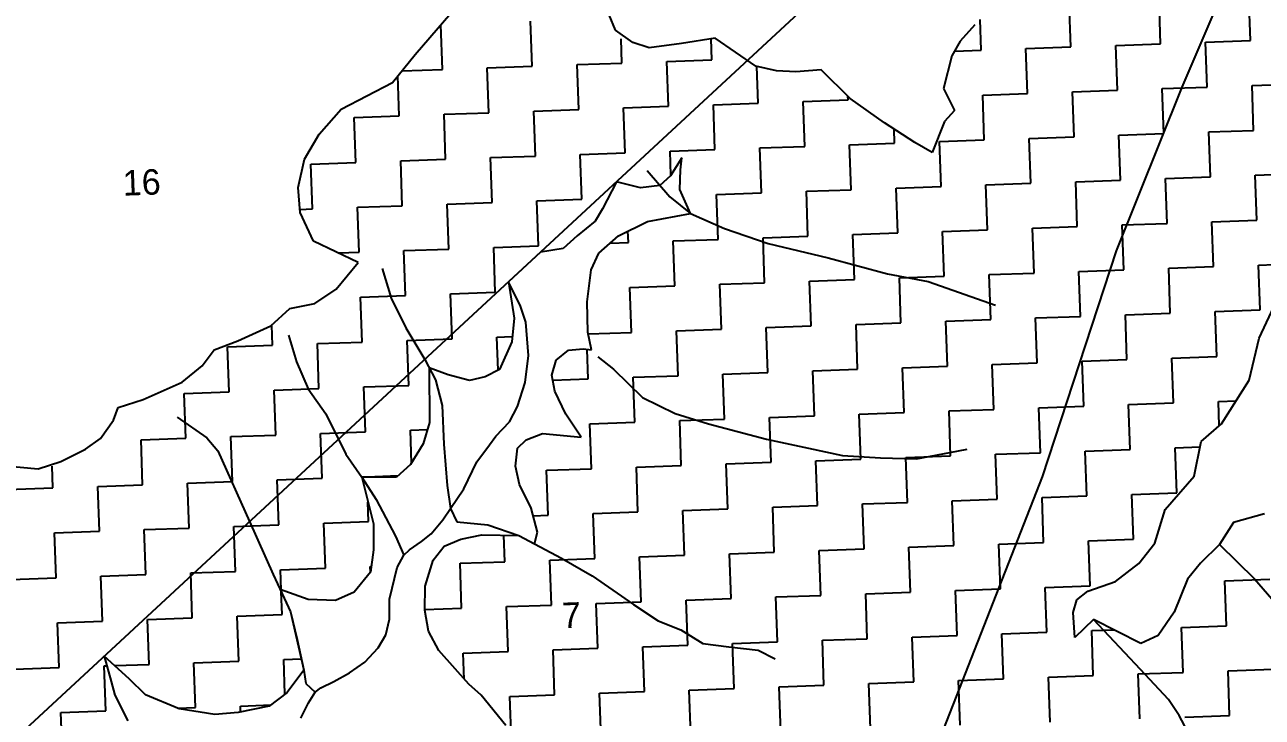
# Model space of a CAD drawing. Header units: metres. Extents: x 267220 to 268866, y 2134324 to 2136627.
# Drawn here: x 267768.5 to 268185.8, y 2135461.9 to 2135695.4 of the extents above; entities that cross this region are included whole.
import ezdxf

# ---------------------------------------------------------------- set-up
doc = ezdxf.new("R2010")
doc.units = ezdxf.units.M
for name, color, linetype in [('LINE_WATER', 4, 'Continuous'), ('POLY_HATCH', 12, 'Continuous'), ('POLY_PARCEL', 6, 'Continuous'), ('TEXT_PARCEL', 7, 'Continuous')]:
    doc.layers.add(name, color=color, linetype=linetype)
doc.styles.add('TEXT_MAP', font='')
doc.styles.get('TEXT_MAP').set_extended_font_data('Kruti Dev 050')

msp = doc.modelspace()

# ---------------------------------------------------------------- linework, layer by layer
at = {"layer": 'LINE_WATER'}
for p, q in [((267978.41, 2135646.27), (267985.98, 2135637.35)), ((267985.98, 2135637.35), (267992.95, 2135631.8)), ((267992.95, 2135631.8), (268004.5, 2135626.66)), ((268004.5, 2135626.66), (268019.19, 2135621.62)), ((268019.19, 2135621.62), (268039.43, 2135616.79)), ((267889.04, 2135613.25), (267892.06, 2135603.21)), ((268039.43, 2135616.79), (268059.45, 2135611.46)), ((268059.45, 2135611.46), (268073.09, 2135608.8)), ((267935.64, 2135600.56), (267931.66, 2135608.78)), ((268073.09, 2135608.8), (268095.86, 2135600.92)), ((267892.06, 2135603.21), (267897.01, 2135593.24)), ((267937.52, 2135595.1), (267935.64, 2135600.56)), ((267897.01, 2135593.24), (267903.38, 2135582.6)), ((267938.34, 2135583.92), (267937.52, 2135595.1)), ((267857.44, 2135590.8), (267860.18, 2135581.72)), ((267860.18, 2135581.72), (267864.13, 2135572.67)), ((267903.38, 2135582.6), (267907.06, 2135575.71)), ((267937.26, 2135574.78), (267938.34, 2135583.92)), ((267961.79, 2135583.44), (267967.02, 2135579.28)), ((267907.06, 2135575.71), (267909.31, 2135567.09)), ((267967.02, 2135579.28), (267976.79, 2135569.72)), ((267864.13, 2135572.67), (267870, 2135564.18)), ((267934.61, 2135566.71), (267937.26, 2135574.78)), ((267976.79, 2135569.72), (267987.87, 2135564.31)), ((267870, 2135564.18), (267876.77, 2135550.65)), ((267909.31, 2135567.09), (267909.77, 2135554.05)), ((267931.99, 2135561.57), (267934.61, 2135566.71)), ((267987.87, 2135564.31), (267999.11, 2135560.85)), ((267819.95, 2135563.08), (267829.87, 2135556.19)), ((267927.4, 2135556.65), (267931.99, 2135561.57)), ((267999.11, 2135560.85), (268018.64, 2135555.74)), ((267829.87, 2135556.19), (267833.65, 2135551.73)), ((267925.26, 2135553.77), (267927.4, 2135556.65)), ((268018.64, 2135555.74), (268032.78, 2135552.62)), ((267833.65, 2135551.73), (267844.32, 2135527.94)), ((267876.77, 2135550.65), (267882.13, 2135542.86)), ((267909.77, 2135554.05), (267911, 2135540.08)), ((267920.98, 2135548.08), (267925.26, 2135553.77)), ((268032.78, 2135552.62), (268044.23, 2135550.13)), ((268069.18, 2135549.09), (268080.47, 2135551.19)), ((268080.47, 2135551.19), (268086.23, 2135552.36)), ((267916.54, 2135538.96), (267920.98, 2135548.08)), ((268044.23, 2135550.13), (268057.08, 2135549.38)), ((268057.08, 2135549.38), (268069.18, 2135549.09)), ((267882.13, 2135542.86), (267886.99, 2135535.3)), ((267911, 2135540.08), (267912.06, 2135532.3)), ((267912.06, 2135532.3), (267916.54, 2135538.96)), ((267886.99, 2135535.3), (267893.48, 2135522.97)), ((267909.49, 2135528.49), (267912.06, 2135532.3)), ((267912.06, 2135532.3), (267914.2, 2135527.84)), ((267844.32, 2135527.94), (267852.31, 2135510.11)), ((267905.6, 2135523.73), (267909.49, 2135528.49)), ((267914.2, 2135527.84), (267924.64, 2135526.76)), ((267924.64, 2135526.76), (267935.16, 2135523.27)), ((267893.48, 2135522.97), (267896.33, 2135516.54)), ((267902.33, 2135521.23), (267905.6, 2135523.73)), ((267935.16, 2135523.27), (267949.46, 2135515.57)), ((267896.33, 2135516.54), (267898.22, 2135518.42)), ((267898.22, 2135518.42), (267902.33, 2135521.23)), ((268171.32, 2135520.15), (268183.15, 2135508.58)), ((267894.1, 2135512.39), (267896.33, 2135516.54)), ((267949.46, 2135515.57), (267959.83, 2135509.65)), ((267852.31, 2135510.11), (267858.08, 2135497.51)), ((267891.53, 2135501.73), (267894.1, 2135512.39)), ((267959.83, 2135509.65), (267973.72, 2135500)), ((268183.15, 2135508.58), (268212.52, 2135474.67)), ((267891.49, 2135495.01), (267891.53, 2135501.73)), ((267858.08, 2135497.51), (267860.34, 2135488.17)), ((267973.72, 2135500), (267982.14, 2135494.5)), ((267890.28, 2135489.78), (267891.49, 2135495.01)), ((267982.14, 2135494.5), (267989.75, 2135491.38)), ((268144.77, 2135478.08), (268128.9, 2135494.92)), ((267860.34, 2135488.17), (267862.65, 2135477.86)), ((267887.64, 2135485.35), (267890.28, 2135489.78)), ((267989.75, 2135491.38), (267997.16, 2135486.82)), ((267883.18, 2135480.57), (267887.64, 2135485.35)), ((267997.16, 2135486.82), (268005.91, 2135485.68)), ((268005.91, 2135485.68), (268015.86, 2135484.58)), ((268015.86, 2135484.58), (268021.53, 2135481.64)), ((267877.99, 2135476.88), (267883.18, 2135480.57)), ((267862.65, 2135477.86), (267863.29, 2135473.28)), ((267872.77, 2135474.03), (267877.99, 2135476.88)), ((268154.18, 2135467.9), (268144.77, 2135478.08)), ((267863.29, 2135473.28), (267866.45, 2135470.45)), ((267866.45, 2135470.45), (267868.36, 2135471.91)), ((267868.36, 2135471.91), (267872.77, 2135474.03)), ((267864.2, 2135466.86), (267866.45, 2135470.45)), ((268157.78, 2135462.55), (268154.18, 2135467.9)), ((267861.58, 2135461.59), (267864.2, 2135466.86)), ((268161.43, 2135455.57), (268157.78, 2135462.55))]:
    msp.add_line(p, q, dxfattribs=at)
at = {"layer": 'POLY_HATCH'}
for p, q in [((267900.2, 2135685.36), (267919.78, 2135708.2)), ((267967.65, 2135693.59), (267965.62, 2135698.72)), ((267973.5, 2135689.44), (267967.65, 2135693.59)), ((268088.91, 2135695.41), (268083.91, 2135689.86)), ((267979.1, 2135687.62), (267973.5, 2135689.44)), ((267989.96, 2135689.1), (267979.1, 2135687.62)), ((268001.31, 2135690.85), (267989.96, 2135689.1)), ((268015.07, 2135681.45), (268001.31, 2135690.85)), ((268083.91, 2135689.86), (268081.07, 2135684.89)), ((267892.46, 2135675.95), (267900.2, 2135685.36)), ((268081.07, 2135684.89), (268078.27, 2135673.89)), ((268022.01, 2135679.85), (268015.07, 2135681.45)), ((268037.1, 2135680.22), (268028.56, 2135679.58)), ((268046.84, 2135670.5), (268037.1, 2135680.22)), ((267875.2, 2135666.9), (267892.46, 2135675.95)), ((268028.56, 2135679.58), (268022.01, 2135679.85)), ((268078.27, 2135673.89), (268082.06, 2135666.48)), ((268058.38, 2135662.36), (268046.84, 2135670.5)), ((267867.77, 2135658.55), (267875.2, 2135666.9)), ((268082.06, 2135666.48), (268078.67, 2135662.75)), ((268068.68, 2135655.69), (268058.38, 2135662.36)), ((268078.67, 2135662.75), (268074.51, 2135652.37)), ((267862.8, 2135650.12), (267867.77, 2135658.55)), ((268074.51, 2135652.37), (268068.68, 2135655.69)), ((267860.68, 2135640.56), (267862.8, 2135650.12)), ((267990.12, 2135650.58), (267986.27, 2135644.45)), ((267989.62, 2135646.5), (267990.12, 2135650.58)), ((267968.08, 2135642.48), (267963.3, 2135633.34)), ((267976.12, 2135640.44), (267968.08, 2135642.48)), ((267986.27, 2135644.45), (267982.66, 2135641.26)), ((267989.43, 2135639.85), (267989.62, 2135646.5)), ((267861.33, 2135632.15), (267860.68, 2135640.56)), ((267982.66, 2135641.26), (267976.12, 2135640.44)), ((267992.95, 2135631.8), (267989.43, 2135639.85)), ((267865.89, 2135622.48), (267861.33, 2135632.15)), ((267963.3, 2135633.34), (267960.87, 2135629.18)), ((267978.44, 2135629.07), (267992.95, 2135631.8)), ((267960.87, 2135629.18), (267954.83, 2135624.25)), ((267968.75, 2135624.23), (267978.44, 2135629.07)), ((267880.91, 2135615.28), (267865.89, 2135622.48)), ((267954.83, 2135624.25), (267950.05, 2135620.01)), ((267962.1, 2135618.42), (267968.75, 2135624.23)), ((267942.47, 2135618.78), (267931.66, 2135608.78)), ((267950.05, 2135620.01), (267942.47, 2135618.78)), ((267959.51, 2135612.76), (267962.1, 2135618.42)), ((267873.5, 2135606.23), (267880.91, 2135615.28)), ((267958.18, 2135602), (267959.51, 2135612.76)), ((267866.29, 2135601.41), (267873.5, 2135606.23)), ((267931.66, 2135608.78), (267933.53, 2135596.49)), ((267857.92, 2135599.7), (267866.29, 2135601.41)), ((267958.33, 2135591.72), (267958.18, 2135602)), ((268184.7, 2135589.72), (268190.58, 2135602.23)), ((267851.45, 2135593.85), (267857.92, 2135599.7)), ((267933.53, 2135596.49), (267932.74, 2135588.54)), ((267840.38, 2135588.89), (267851.45, 2135593.85)), ((267832.4, 2135585.79), (267840.38, 2135588.89)), ((267932.74, 2135588.54), (267928.57, 2135579.18)), ((267959.62, 2135585.76), (267958.33, 2135591.72)), ((268181.34, 2135575.55), (268184.7, 2135589.72)), ((267828.38, 2135580.38), (267832.4, 2135585.79)), ((267947.74, 2135582.34), (267951.9, 2135585.7)), ((267951.9, 2135585.7), (267956.82, 2135586.09)), ((267956.82, 2135586.09), (267959.62, 2135585.76)), ((267821.54, 2135574.86), (267828.38, 2135580.38)), ((267946.2, 2135577.25), (267947.74, 2135582.34)), ((267911.27, 2135577.38), (267904.93, 2135579.71)), ((267904.93, 2135579.71), (267904.99, 2135561.3)), ((267918.42, 2135575.49), (267911.27, 2135577.38)), ((267923.73, 2135576.75), (267918.42, 2135575.49)), ((267928.57, 2135579.18), (267923.73, 2135576.75)), ((267947.25, 2135571.93), (267946.2, 2135577.25)), ((267808.39, 2135569.12), (267821.54, 2135574.86)), ((267950.96, 2135564.13), (267947.25, 2135571.93)), ((268172.02, 2135560.81), (268181.34, 2135575.55)), ((267800.05, 2135566.37), (267808.39, 2135569.12)), ((267798.45, 2135562.09), (267800.05, 2135566.37)), ((267956.17, 2135556.39), (267950.96, 2135564.13)), ((267794.1, 2135555.97), (267798.45, 2135562.09)), ((267904.99, 2135561.3), (267902.89, 2135554.15)), ((268165.2, 2135554.94), (268172.02, 2135560.81)), ((267788.96, 2135552.27), (267794.1, 2135555.97)), ((267934.65, 2135552.62), (267937.55, 2135555.51)), ((267937.55, 2135555.51), (267943.04, 2135557.64)), ((267943.04, 2135557.64), (267956.17, 2135556.39)), ((268162.81, 2135543.26), (268165.2, 2135554.94)), ((267780.67, 2135548.11), (267788.96, 2135552.27)), ((267902.89, 2135554.15), (267898.63, 2135547.15)), ((267934.01, 2135546.6), (267934.65, 2135552.62)), ((267762.09, 2135546.74), (267773.02, 2135545.73)), ((267773.02, 2135545.73), (267780.67, 2135548.11)), ((267898.63, 2135547.15), (267893.86, 2135542.9)), ((267935.3, 2135540.43), (267934.01, 2135546.6)), ((267893.86, 2135542.9), (267882.13, 2135542.86)), ((267882.13, 2135542.86), (267886.06, 2135527.2)), ((268153.02, 2135532.02), (268162.81, 2135543.26)), ((267939.23, 2135532.43), (267935.3, 2135540.43)), ((267941.45, 2135524.37), (267939.23, 2135532.43)), ((268149.56, 2135520.65), (268153.02, 2135532.02)), ((268186.52, 2135530.47), (268176.07, 2135527.64)), ((267886.06, 2135527.2), (267886.16, 2135518.42)), ((268176.07, 2135527.64), (268171.32, 2135520.15)), ((267909.89, 2135519.6), (267915.59, 2135521.95)), ((267915.59, 2135521.95), (267922.61, 2135523.48)), ((267922.61, 2135523.48), (267935.16, 2135523.27)), ((267935.16, 2135523.27), (267940.43, 2135520.43)), ((267940.43, 2135520.43), (267941.45, 2135524.37)), ((267886.16, 2135518.42), (267885.14, 2135510.88)), ((267906.2, 2135514.86), (267909.89, 2135519.6)), ((268144.18, 2135513.79), (268149.56, 2135520.65)), ((268171.32, 2135520.15), (268164.96, 2135513.89)), ((267903.51, 2135506.19), (267906.2, 2135514.86)), ((268136.31, 2135507.71), (268144.18, 2135513.79)), ((268164.96, 2135513.89), (268160.59, 2135508.46)), ((267885.14, 2135510.88), (267879.59, 2135504.15)), ((267864.03, 2135501.66), (267854.66, 2135504.97)), ((267854.66, 2135504.97), (267858.08, 2135497.51)), ((267903.37, 2135498.05), (267903.51, 2135506.19)), ((268126.98, 2135504.45), (268136.31, 2135507.71)), ((268160.59, 2135508.46), (268156.06, 2135497.41)), ((267873.26, 2135501.35), (267864.03, 2135501.66)), ((267879.59, 2135504.15), (267873.26, 2135501.35)), ((268121.97, 2135497.24), (268123.22, 2135501.5)), ((268123.22, 2135501.5), (268126.98, 2135504.45)), ((267858.08, 2135497.51), (267862.65, 2135477.86)), ((267904.69, 2135491.02), (267903.37, 2135498.05)), ((268122.62, 2135488.84), (268121.97, 2135497.24)), ((268156.06, 2135497.41), (268150.72, 2135489.49)), ((268128.9, 2135494.92), (268122.62, 2135488.84)), ((268144.84, 2135486.82), (268128.9, 2135494.92)), ((267908.14, 2135484.5), (267904.69, 2135491.02)), ((268150.72, 2135489.49), (268144.84, 2135486.82)), ((267918.2, 2135473.08), (267908.14, 2135484.5)), ((267803.68, 2135474.87), (267795.25, 2135482.52)), ((267795.25, 2135482.52), (267797.7, 2135474.01)), ((267862.65, 2135477.86), (267857, 2135470.34)), ((267797.7, 2135474.01), (267798.94, 2135469.34)), ((267809.23, 2135469.49), (267803.68, 2135474.87)), ((267922.4, 2135469.37), (267918.2, 2135473.08)), ((267798.94, 2135469.34), (267803.32, 2135460.71)), ((267820.54, 2135464.75), (267809.23, 2135469.49)), ((267857, 2135470.34), (267850.95, 2135465.63)), ((267930.7, 2135459.17), (267922.4, 2135469.37)), ((267832.62, 2135462.83), (267820.54, 2135464.75)), ((267840.52, 2135463.54), (267832.62, 2135462.83)), ((267850.95, 2135465.63), (267840.52, 2135463.54))]:
    msp.add_line(p, q, dxfattribs=at)
at = {"layer": 'POLY_HATCH', "linetype": 'Continuous'}
for p, q in [((268181.8, 2135690.08), (268181.25, 2135705.21)), ((268121.25, 2135687.91), (268120.71, 2135703.05)), ((268151.52, 2135688.99), (268150.98, 2135704.13)), ((268090.98, 2135686.83), (268090.61, 2135697.16)), ((267909.34, 2135680.34), (267908.8, 2135695.39)), ((267939.61, 2135681.42), (267939.07, 2135696.56)), ((267969.88, 2135682.5), (267969.59, 2135690.7)), ((268000.16, 2135683.59), (267999.91, 2135690.63)), ((268136.39, 2135688.45), (268151.52, 2135688.99)), ((268136.93, 2135673.32), (268136.39, 2135688.45)), ((268166.66, 2135689.54), (268181.8, 2135690.08)), ((268167.2, 2135674.4), (268166.66, 2135689.54)), ((268081.99, 2135686.51), (268090.98, 2135686.83)), ((268106.11, 2135687.37), (268121.25, 2135687.91)), ((268106.65, 2135672.24), (268106.11, 2135687.37)), ((267895.67, 2135679.85), (267909.34, 2135680.34)), ((267924.47, 2135680.88), (267939.61, 2135681.42)), ((267925.02, 2135665.74), (267924.47, 2135680.88)), ((267954.75, 2135681.96), (267969.88, 2135682.5)), ((267955.29, 2135666.83), (267954.75, 2135681.96)), ((267985.02, 2135683.04), (268000.16, 2135683.59)), ((267985.56, 2135667.91), (267985.02, 2135683.04)), ((268015.83, 2135668.99), (268015.39, 2135681.37)), ((267894.74, 2135664.66), (267894.26, 2135678.14)), ((268091.52, 2135671.69), (268106.65, 2135672.24)), ((268092.06, 2135656.56), (268091.52, 2135671.69)), ((268121.79, 2135672.78), (268136.93, 2135673.32)), ((268122.33, 2135657.64), (268121.79, 2135672.78)), ((268152.06, 2135673.86), (268167.2, 2135674.4)), ((268152.6, 2135658.72), (268152.06, 2135673.86)), ((268182.34, 2135674.94), (268197.47, 2135675.48)), ((268182.88, 2135659.8), (268182.34, 2135674.94)), ((267970.42, 2135667.37), (267985.56, 2135667.91)), ((268000.7, 2135668.45), (268015.83, 2135668.99)), ((268001.24, 2135653.31), (268000.7, 2135668.45)), ((268030.97, 2135669.53), (268046.11, 2135670.07)), ((268031.51, 2135654.39), (268030.97, 2135669.53)), ((268046.11, 2135670.07), (268046.06, 2135671.28)), ((267879.61, 2135664.12), (267894.74, 2135664.66)), ((267880.15, 2135648.98), (267879.61, 2135664.12)), ((267909.88, 2135665.2), (267925.02, 2135665.74)), ((267910.42, 2135650.07), (267909.88, 2135665.2)), ((267940.15, 2135666.28), (267955.29, 2135666.83)), ((267940.69, 2135651.15), (267940.15, 2135666.28)), ((267970.97, 2135652.23), (267970.42, 2135667.37)), ((268061.79, 2135655.48), (268061.61, 2135660.27)), ((268167.74, 2135659.26), (268182.88, 2135659.8)), ((268168.28, 2135644.13), (268167.74, 2135659.26)), ((268046.65, 2135654.94), (268061.79, 2135655.48)), ((268047.19, 2135639.8), (268046.65, 2135654.94)), ((268076.92, 2135656.02), (268092.06, 2135656.56)), ((268077.46, 2135640.88), (268076.92, 2135656.02)), ((268107.19, 2135657.1), (268122.33, 2135657.64)), ((268107.74, 2135641.96), (268107.19, 2135657.1)), ((268137.47, 2135658.18), (268152.6, 2135658.72)), ((268138.01, 2135643.04), (268137.47, 2135658.18)), ((267925.56, 2135650.61), (267940.69, 2135651.15)), ((267955.83, 2135651.69), (267970.97, 2135652.23)), ((267956.37, 2135636.55), (267955.83, 2135651.69)), ((267986.1, 2135652.77), (268001.24, 2135653.31)), ((267986.39, 2135644.65), (267986.1, 2135652.77)), ((268016.38, 2135653.85), (268031.51, 2135654.39)), ((268016.92, 2135638.72), (268016.38, 2135653.85)), ((267865.01, 2135648.44), (267880.15, 2135648.98)), ((267865.55, 2135633.31), (267865.01, 2135648.44)), ((267895.28, 2135649.53), (267910.42, 2135650.07)), ((267895.82, 2135634.39), (267895.28, 2135649.53)), ((267926.1, 2135635.47), (267925.56, 2135650.61)), ((268122.87, 2135642.5), (268138.01, 2135643.04)), ((268123.41, 2135627.37), (268122.87, 2135642.5)), ((268153.15, 2135643.59), (268168.28, 2135644.13)), ((268153.69, 2135628.45), (268153.15, 2135643.59)), ((268183.42, 2135644.67), (268198.55, 2135645.21)), ((268183.96, 2135629.53), (268183.42, 2135644.67)), ((268001.78, 2135638.18), (268016.92, 2135638.72)), ((268032.05, 2135639.26), (268047.19, 2135639.8)), ((268032.59, 2135624.12), (268032.05, 2135639.26)), ((268062.33, 2135640.34), (268077.46, 2135640.88)), ((268062.87, 2135625.2), (268062.33, 2135640.34)), ((268092.6, 2135641.42), (268107.74, 2135641.96)), ((268093.14, 2135626.28), (268092.6, 2135641.42)), ((267880.69, 2135633.85), (267895.82, 2135634.39)), ((267910.96, 2135634.93), (267926.1, 2135635.47)), ((267911.5, 2135619.79), (267910.96, 2135634.93)), ((267941.23, 2135636.01), (267956.37, 2135636.55)), ((267941.77, 2135620.88), (267941.23, 2135636.01)), ((268002.32, 2135623.04), (268001.78, 2135638.18)), ((267861.25, 2135633.15), (267865.55, 2135633.31)), ((267881.23, 2135618.71), (267880.69, 2135633.85)), ((267972.05, 2135621.96), (267971.91, 2135625.81)), ((268078, 2135625.74), (268093.14, 2135626.28)), ((268078.54, 2135610.61), (268078, 2135625.74)), ((268108.28, 2135626.83), (268123.41, 2135627.37)), ((268108.82, 2135611.69), (268108.28, 2135626.83)), ((268138.55, 2135627.91), (268153.69, 2135628.45)), ((268139.09, 2135612.77), (268138.55, 2135627.91)), ((268168.82, 2135628.99), (268183.96, 2135629.53)), ((268169.36, 2135613.85), (268168.82, 2135628.99)), ((267965.89, 2135621.74), (267972.05, 2135621.96)), ((267987.18, 2135622.5), (268002.32, 2135623.04)), ((267987.73, 2135607.36), (267987.18, 2135622.5)), ((268017.46, 2135623.58), (268032.59, 2135624.12)), ((268018, 2135608.44), (268017.46, 2135623.58)), ((268047.73, 2135624.66), (268062.87, 2135625.2)), ((268048.27, 2135609.53), (268047.73, 2135624.66)), ((267874.27, 2135618.46), (267881.23, 2135618.71)), ((267896.37, 2135619.25), (267911.5, 2135619.79)), ((267896.91, 2135604.12), (267896.37, 2135619.25)), ((267926.64, 2135620.33), (267941.77, 2135620.88)), ((267927.18, 2135605.2), (267926.64, 2135620.33)), ((268154.23, 2135613.31), (268169.36, 2135613.85)), ((268154.77, 2135598.18), (268154.23, 2135613.31)), ((268184.5, 2135614.39), (268196.02, 2135614.81)), ((268185.04, 2135599.26), (268184.5, 2135614.39)), ((268033.13, 2135608.98), (268048.27, 2135609.53)), ((268033.68, 2135593.85), (268033.13, 2135608.98)), ((268063.41, 2135610.07), (268078.54, 2135610.61)), ((268063.95, 2135594.93), (268063.41, 2135610.07)), ((268093.68, 2135611.15), (268108.82, 2135611.69)), ((268094.22, 2135596.01), (268093.68, 2135611.15)), ((268123.95, 2135612.23), (268139.09, 2135612.77)), ((268124.49, 2135597.09), (268123.95, 2135612.23)), ((267912.04, 2135604.66), (267927.18, 2135605.2)), ((267972.59, 2135606.82), (267987.73, 2135607.36)), ((267973.13, 2135591.68), (267972.59, 2135606.82)), ((268002.86, 2135607.9), (268018, 2135608.44)), ((268003.4, 2135592.77), (268002.86, 2135607.9)), ((267881.77, 2135603.57), (267896.91, 2135604.12)), ((267882.31, 2135588.44), (267881.77, 2135603.57)), ((267912.58, 2135589.52), (267912.04, 2135604.66)), ((268109.36, 2135596.55), (268124.49, 2135597.09)), ((268109.9, 2135581.42), (268109.36, 2135596.55)), ((268139.63, 2135597.63), (268154.77, 2135598.18)), ((268140.17, 2135582.5), (268139.63, 2135597.63)), ((268169.9, 2135598.72), (268185.04, 2135599.26)), ((268170.45, 2135583.58), (268169.9, 2135598.72)), ((267852.04, 2135587.36), (267851.79, 2135594.16)), ((267988.27, 2135592.23), (268003.4, 2135592.77)), ((268018.54, 2135593.31), (268033.68, 2135593.85)), ((268019.08, 2135578.17), (268018.54, 2135593.31)), ((268048.81, 2135594.39), (268063.95, 2135594.93)), ((268049.35, 2135579.25), (268048.81, 2135594.39)), ((268079.09, 2135595.47), (268094.22, 2135596.01)), ((268079.63, 2135580.33), (268079.09, 2135595.47)), ((267867.17, 2135587.9), (267882.31, 2135588.44)), ((267897.45, 2135588.98), (267912.58, 2135589.52)), ((267897.99, 2135573.84), (267897.45, 2135588.98)), ((267927.72, 2135590.06), (267932.91, 2135590.25)), ((267928.12, 2135578.95), (267927.72, 2135590.06)), ((267958.45, 2135591.16), (267973.13, 2135591.68)), ((267988.81, 2135577.09), (267988.27, 2135592.23)), ((267836.9, 2135586.82), (267852.04, 2135587.36)), ((267837.44, 2135571.68), (267836.9, 2135586.82)), ((267867.72, 2135572.76), (267867.17, 2135587.9)), ((267958.53, 2135576.01), (267958.18, 2135585.93)), ((268064.49, 2135579.79), (268079.63, 2135580.33)), ((268065.03, 2135564.66), (268064.49, 2135579.79)), ((268094.76, 2135580.88), (268109.9, 2135581.42)), ((268095.3, 2135565.74), (268094.76, 2135580.88)), ((268125.04, 2135581.96), (268140.17, 2135582.5)), ((268125.58, 2135566.82), (268125.04, 2135581.96)), ((268155.31, 2135583.04), (268170.45, 2135583.58)), ((268155.85, 2135567.9), (268155.31, 2135583.04)), ((267946.53, 2135575.58), (267958.53, 2135576.01)), ((267973.67, 2135576.55), (267988.81, 2135577.09)), ((267974.21, 2135561.41), (267973.67, 2135576.55)), ((268003.94, 2135577.63), (268019.08, 2135578.17)), ((268004.48, 2135562.49), (268003.94, 2135577.63)), ((268034.22, 2135578.71), (268049.35, 2135579.25)), ((268034.76, 2135563.57), (268034.22, 2135578.71)), ((267822.31, 2135571.14), (267837.44, 2135571.68)), ((267852.58, 2135572.22), (267867.72, 2135572.76)), ((267853.12, 2135557.08), (267852.58, 2135572.22)), ((267882.85, 2135573.3), (267897.99, 2135573.84)), ((267883.39, 2135558.17), (267882.85, 2135573.3)), ((267822.85, 2135556), (267822.31, 2135571.14)), ((268140.71, 2135567.36), (268155.85, 2135567.9)), ((268141.25, 2135552.23), (268140.71, 2135567.36)), ((268170.99, 2135568.44), (268176.99, 2135568.66)), ((268171.28, 2135560.17), (268170.99, 2135568.44)), ((268019.62, 2135563.03), (268034.76, 2135563.57)), ((268049.89, 2135564.12), (268065.03, 2135564.66)), ((268050.44, 2135548.98), (268049.89, 2135564.12)), ((268080.17, 2135565.2), (268095.3, 2135565.74)), ((268080.71, 2135550.06), (268080.17, 2135565.2)), ((268110.44, 2135566.28), (268125.58, 2135566.82)), ((268110.98, 2135551.14), (268110.44, 2135566.28)), ((267898.53, 2135558.71), (267904.29, 2135558.91)), ((267959.08, 2135560.87), (267974.21, 2135561.41)), ((267959.62, 2135545.73), (267959.08, 2135560.87)), ((267989.35, 2135561.95), (268004.48, 2135562.49)), ((267989.89, 2135546.82), (267989.35, 2135561.95)), ((268020.16, 2135547.9), (268019.62, 2135563.03)), ((267807.71, 2135555.46), (267822.85, 2135556)), ((267808.25, 2135540.32), (267807.71, 2135555.46)), ((267837.98, 2135556.54), (267853.12, 2135557.08)), ((267838.52, 2135541.41), (267837.98, 2135556.54)), ((267868.26, 2135557.62), (267883.39, 2135558.17)), ((267868.8, 2135542.49), (267868.26, 2135557.62)), ((267898.93, 2135547.62), (267898.53, 2135558.71)), ((268095.84, 2135550.6), (268110.98, 2135551.14)), ((268096.39, 2135535.47), (268095.84, 2135550.6)), ((268126.12, 2135551.68), (268141.25, 2135552.23)), ((268126.66, 2135536.55), (268126.12, 2135551.68)), ((268156.39, 2135552.77), (268164.82, 2135553.07)), ((268156.93, 2135537.63), (268156.39, 2135552.77)), ((267777.98, 2135539.24), (267777.71, 2135546.62)), ((267974.75, 2135546.27), (267989.89, 2135546.82)), ((268005.03, 2135547.36), (268020.16, 2135547.9)), ((268005.57, 2135532.22), (268005.03, 2135547.36)), ((268035.3, 2135548.44), (268050.44, 2135548.98)), ((268035.84, 2135533.3), (268035.3, 2135548.44)), ((268065.57, 2135549.52), (268080.71, 2135550.06)), ((268066.11, 2135534.38), (268065.57, 2135549.52)), ((267853.66, 2135541.95), (267868.8, 2135542.49)), ((267883.93, 2135543.03), (267894.42, 2135543.4)), ((267883.94, 2135542.87), (267883.93, 2135543.03)), ((267944.48, 2135545.19), (267959.62, 2135545.73)), ((267945.02, 2135530.06), (267944.48, 2135545.19)), ((267975.29, 2135531.14), (267974.75, 2135546.27)), ((267762.84, 2135538.7), (267777.98, 2135539.24)), ((267793.11, 2135539.78), (267808.25, 2135540.32)), ((267793.66, 2135524.65), (267793.11, 2135539.78)), ((267823.39, 2135540.87), (267838.52, 2135541.41)), ((267823.93, 2135525.73), (267823.39, 2135540.87)), ((267854.2, 2135526.81), (267853.66, 2135541.95)), ((267884.47, 2135527.89), (267884.24, 2135534.44)), ((268050.98, 2135533.84), (268066.11, 2135534.38)), ((268081.25, 2135534.92), (268096.39, 2135535.47)), ((268081.79, 2135519.79), (268081.25, 2135534.92)), ((268111.52, 2135536.01), (268126.66, 2135536.55)), ((268112.06, 2135520.87), (268111.52, 2135536.01)), ((268141.8, 2135537.09), (268156.93, 2135537.63)), ((268142.34, 2135521.95), (268141.8, 2135537.09)), ((267939.93, 2135529.87), (267945.02, 2135530.06)), ((267960.16, 2135530.6), (267975.29, 2135531.14)), ((267960.7, 2135515.46), (267960.16, 2135530.6)), ((267990.43, 2135531.68), (268005.57, 2135532.22)), ((267990.97, 2135516.54), (267990.43, 2135531.68)), ((268020.7, 2135532.76), (268035.84, 2135533.3)), ((268021.24, 2135517.62), (268020.7, 2135532.76)), ((268051.52, 2135518.71), (268050.98, 2135533.84)), ((267808.79, 2135525.19), (267823.93, 2135525.73)), ((267839.06, 2135526.27), (267854.2, 2135526.81)), ((267839.61, 2135511.13), (267839.06, 2135526.27)), ((267869.34, 2135527.35), (267884.47, 2135527.89)), ((267869.88, 2135512.21), (267869.34, 2135527.35)), ((267778.52, 2135524.11), (267793.66, 2135524.65)), ((267779.06, 2135508.97), (267778.52, 2135524.11)), ((267809.33, 2135510.05), (267808.79, 2135525.19)), ((267930.43, 2135514.38), (267930.1, 2135523.36)), ((268127.2, 2135521.41), (268142.34, 2135521.95)), ((268127.74, 2135506.27), (268127.2, 2135521.41)), ((268006.11, 2135517.08), (268021.24, 2135517.62)), ((268036.38, 2135518.17), (268051.52, 2135518.71)), ((268036.92, 2135503.03), (268036.38, 2135518.17)), ((268066.65, 2135519.25), (268081.79, 2135519.79)), ((268067.19, 2135504.11), (268066.65, 2135519.25)), ((268096.93, 2135520.33), (268112.06, 2135520.87)), ((268097.47, 2135505.19), (268096.93, 2135520.33)), ((267915.29, 2135513.84), (267930.43, 2135514.38)), ((267915.83, 2135498.7), (267915.29, 2135513.84)), ((267945.56, 2135514.92), (267960.7, 2135515.46)), ((267946.1, 2135499.78), (267945.56, 2135514.92)), ((267975.83, 2135516), (267990.97, 2135516.54)), ((267976.38, 2135500.87), (267975.83, 2135516)), ((268006.65, 2135501.95), (268006.11, 2135517.08)), ((267763.92, 2135508.43), (267779.06, 2135508.97)), ((267794.2, 2135509.51), (267809.33, 2135510.05)), ((267794.74, 2135494.37), (267794.2, 2135509.51)), ((267824.47, 2135510.59), (267839.61, 2135511.13)), ((267825.01, 2135495.46), (267824.47, 2135510.59)), ((267854.74, 2135511.67), (267869.88, 2135512.21)), ((267854.99, 2135504.86), (267854.74, 2135511.67)), ((267885.02, 2135512.76), (267885.39, 2135512.77)), ((267885.08, 2135510.82), (267885.02, 2135512.76)), ((268082.33, 2135504.65), (268097.47, 2135505.19)), ((268112.6, 2135505.73), (268127.74, 2135506.27)), ((268113.15, 2135490.6), (268112.6, 2135505.73)), ((268173.15, 2135507.9), (268188.29, 2135508.44)), ((268173.69, 2135492.76), (268173.15, 2135507.9)), ((267855.28, 2135496.54), (267855.01, 2135504.21)), ((267961.24, 2135500.32), (267976.38, 2135500.87)), ((267991.51, 2135501.41), (268006.65, 2135501.95)), ((267992.05, 2135486.27), (267991.51, 2135501.41)), ((268021.79, 2135502.49), (268036.92, 2135503.03)), ((268022.33, 2135487.35), (268021.79, 2135502.49)), ((268052.06, 2135503.57), (268067.19, 2135504.11)), ((268052.6, 2135488.43), (268052.06, 2135503.57)), ((268082.87, 2135489.52), (268082.33, 2135504.65)), ((267840.15, 2135496), (267855.28, 2135496.54)), ((267903.37, 2135498.26), (267915.83, 2135498.7)), ((267930.97, 2135499.24), (267946.1, 2135499.78)), ((267931.51, 2135484.11), (267930.97, 2135499.24)), ((267961.78, 2135485.19), (267961.24, 2135500.32)), ((267779.6, 2135493.83), (267794.74, 2135494.37)), ((267780.14, 2135478.7), (267779.6, 2135493.83)), ((267809.87, 2135494.91), (267825.01, 2135495.46)), ((267810.41, 2135479.78), (267809.87, 2135494.91)), ((267840.69, 2135480.86), (267840.15, 2135496)), ((268158.55, 2135492.22), (268173.69, 2135492.76)), ((268159.1, 2135477.08), (268158.55, 2135492.22)), ((268037.46, 2135487.89), (268052.6, 2135488.43)), ((268067.74, 2135488.97), (268082.87, 2135489.52)), ((268068.28, 2135473.84), (268067.74, 2135488.97)), ((268098.01, 2135490.06), (268113.15, 2135490.6)), ((268098.55, 2135474.92), (268098.01, 2135490.06)), ((268128.28, 2135491.14), (268135.81, 2135491.41)), ((268128.82, 2135476), (268128.28, 2135491.14)), ((267916.37, 2135483.56), (267931.51, 2135484.11)), ((267946.64, 2135484.65), (267961.78, 2135485.19)), ((267947.18, 2135469.51), (267946.64, 2135484.65)), ((267976.92, 2135485.73), (267992.05, 2135486.27)), ((267977.46, 2135470.59), (267976.92, 2135485.73)), ((268007.19, 2135486.81), (268022.33, 2135487.35)), ((268007.73, 2135471.67), (268007.19, 2135486.81)), ((268038, 2135472.76), (268037.46, 2135487.89)), ((267798.73, 2135479.36), (267810.41, 2135479.78)), ((267825.55, 2135480.32), (267840.69, 2135480.86)), ((267826.09, 2135465.18), (267825.55, 2135480.32)), ((267855.82, 2135481.4), (267861.77, 2135481.61)), ((267856.24, 2135469.75), (267855.82, 2135481.4)), ((267916.68, 2135474.8), (267916.37, 2135483.56)), ((267765.01, 2135478.16), (267780.14, 2135478.7)), ((267795.28, 2135479.24), (267796.19, 2135479.27)), ((267795.82, 2135464.1), (267795.28, 2135479.24)), ((268113.69, 2135475.46), (268128.82, 2135476)), ((268114.23, 2135460.32), (268113.69, 2135475.46)), ((268143.96, 2135476.54), (268159.1, 2135477.08)), ((268144.5, 2135461.41), (268143.96, 2135476.54)), ((268174.23, 2135477.62), (268189.37, 2135478.17)), ((268174.77, 2135462.49), (268174.23, 2135477.62)), ((267992.59, 2135471.13), (268007.73, 2135471.67)), ((268022.87, 2135472.21), (268038, 2135472.76)), ((268023.41, 2135457.08), (268022.87, 2135472.21)), ((268053.14, 2135473.3), (268068.28, 2135473.84)), ((268053.68, 2135458.16), (268053.14, 2135473.3)), ((268083.41, 2135474.38), (268098.55, 2135474.92)), ((268083.95, 2135459.24), (268083.41, 2135474.38)), ((267932.05, 2135468.97), (267947.18, 2135469.51)), ((267932.59, 2135453.83), (267932.05, 2135468.97)), ((267962.32, 2135470.05), (267977.46, 2135470.59)), ((267962.86, 2135454.91), (267962.32, 2135470.05)), ((267993.13, 2135456), (267992.59, 2135471.13)), ((267780.68, 2135463.56), (267795.82, 2135464.1)), ((267781.22, 2135448.42), (267780.68, 2135463.56)), ((267820.04, 2135464.97), (267826.09, 2135465.18)), ((267841.23, 2135465.72), (267851.55, 2135466.09)), ((267841.3, 2135463.7), (267841.23, 2135465.72)), ((268159.64, 2135461.95), (268174.77, 2135462.49))]:
    msp.add_line(p, q, dxfattribs=at)
at = {"layer": 'POLY_PARCEL'}
for p, q in [((268158.72, 2135674.35), (268185.01, 2135735.69)), ((268033.94, 2135703.44), (267681.51, 2135377.25)), ((268136.6, 2135619.21), (268158.72, 2135674.35)), ((268111.63, 2135542.96), (268136.6, 2135619.21)), ((268077.45, 2135455.46), (268111.63, 2135542.96))]:
    msp.add_line(p, q, dxfattribs=at)

# ---------------------------------------------------------------- texts
at = {"layer": 'TEXT_PARCEL', "style": 'TEXT_MAP'}
for s, height, p in [('16', 8.587, (267801.71, 2135637.76)), ('7', 8.59, (267949.77, 2135491.97))]:
    msp.add_text(s, height=height, rotation=2.0468, dxfattribs=at).set_placement(p)

doc.saveas('drawing.dxf')
